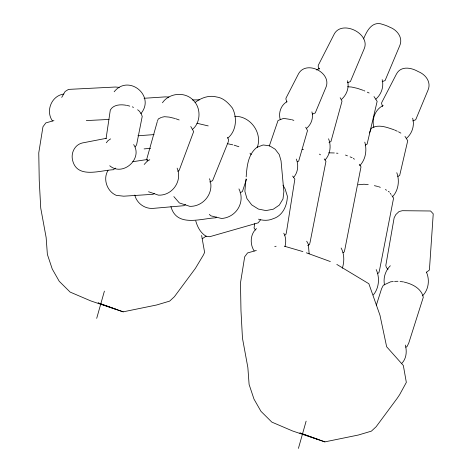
<?xml version="1.0" encoding="UTF-8"?>
<svg xmlns="http://www.w3.org/2000/svg" width="472" height="472" viewBox="0 0 472 472"><rect width="100%" height="100%" fill="white"/><g stroke="black" fill="none" stroke-linecap="round" stroke-linejoin="round"><path stroke-width="0.71" d="M245.983 178.994L244.874 191.349L246.968 198.659L251.706 204.877L258.379 209.066L265.96 210.583L273.3 209.196L279.282 205.119L282.993 198.966L283.873 191.685L281.046 160.84L279.253 154.574L275.194 149.246L269.512 145.76L263.105 144.975L256.91 147.335C248.018 154.385 246.933 166.286 246.177 176.817M106.047 138.744L110.306 110.035C113.475 104.448 120.974 104.253 126.585 105.35M254.727 223.675L254.042 228.005L255.535 230.029M285.07 246.396C286.191 242.16 285.967 237.05 283.784 233.192M342.318 268.202C344.466 261.795 344.407 253.983 341.126 248.006M157.335 121.457L146.727 159.223L147.642 160.928M96.695 318.364L104.4 291.118M298.416 448.4L306.121 421.154M376.278 305.402L381.571 288.722L383.323 285.224L390.604 281.825L393.259 281.518M246.514 179.136L242.407 191.585L240.118 192.718M269.247 146.208L278.037 120.507L283.566 118.383L291.124 119.546M257.269 147.423C262.68 132.803 250.278 115.858 234.702 116.295M369.405 132.962L371.322 128.26C378.491 123.847 386.987 127.405 394.191 129.824M157.53 120.755L158.321 118.938L161.524 117.321M363.523 38.975C366.484 31.931 371.069 22.072 380.42 23.742C383.677 24.691 386.946 25.665 389.949 27.27C397.318 30.072 403.265 37.831 399.701 45.796L385.087 80.541L382.161 81.68M61.726 97.385L65.13 91.485L68.511 89.391L115.439 87.025L119.221 87.355M108.035 170.427C102.66 178.935 107.026 191.479 116.265 195.355L123.717 196.193L153.058 194.299L154.291 193.526M373.358 294.935C379.158 287.979 379.907 277.577 376.196 269.589M135.216 146.886L136.603 144.845L142.22 116.407L141.24 113.793L139.275 111.103L137.635 109.746M293.442 177.566C298.003 172.681 298.847 165.082 296.268 159.058M325.084 159.978C330.317 154.397 331.415 145.742 328.571 138.786M359.782 165.666C365.694 159.459 367.116 150.161 364.785 142.131M392.427 196.877C398.421 190.523 399.813 180.735 396.793 172.705M401.938 363.204C406.516 358.478 407.023 351.15 405.318 345.073M162.445 102.778C169.135 92.836 185.118 91.367 193.308 100.306C201.237 107.946 200.901 122.614 192.275 129.57M106.324 142.78L107.935 140.703L110.59 138.886M260.485 219.893L258.208 222.825L209.721 236.714L206.565 236.46C200.659 233.315 197.526 227.103 195.744 220.908M390.309 265.76C385.347 270.775 383.004 277.996 384.544 284.935M422.552 295.796C428.735 289.649 429.88 279.861 426.411 272.049M114.159 91.78C128.579 73.673 155.772 95.981 140.851 113.663M306.847 128.118C311.414 124.16 313.579 117.734 311.921 111.876M341.628 99.262C346.832 94.73 349.374 87.42 347.528 80.706M375.889 99.108C381.341 94.347 384.066 86.689 382.167 79.62M406.516 138.331C412.186 133.428 414.77 125.434 412.652 118.195M144.172 164.462L147.323 161.094L149.777 159.731M256.502 228.595C250.125 233.982 249.753 244.29 254.178 250.968M426.322 272.433L429.414 270.002L433.237 213.84L430.588 210.99L402.362 210.701L399.064 211.527L395.807 214.618L394.144 217.816L385.807 265.5L386.373 267.535L388.019 269.365M115.487 168.109L113.363 169.737C100.353 170.233 76.889 179.26 72.552 160.096C70.8 152.91 74.729 144.792 82.211 142.986L106.265 138.331M195.072 102.53C200.924 97.887 209.09 94.931 216.518 96.966C223.392 97.828 228.271 102.925 232.401 108.058C237.375 117.658 236.472 130.868 227.852 138.089M202.217 238.761L206.199 236.094M284.716 235.174L285.914 234.383L286.41 232.478L294.858 179.1L292.616 176.062M185.555 204.647L183.791 205.709L153.506 208.347C145.022 209.214 136.721 203.379 134.797 195.036M316.635 69.992L319.621 68.222M287.011 101.692C280.834 105.097 278.22 113.085 280.279 119.693M383.211 105.468C375.311 109.309 371.452 119.15 373.912 127.475M342.973 252.679L344.2 251.954L344.955 248.95L361.015 166.781L359.275 164.244M377.635 273.477L378.863 272.751L379.606 269.819L393.583 198.093L391.843 195.555M216.713 217.102L215.498 217.822C200.275 218.654 176.599 227.475 170.935 206.577M307.679 245.558L309.52 244.478L310.151 241.959L325.957 161.4L324.223 158.863M397.784 176.469L399.672 175.454L407.737 140.697L404.982 136.373M365.216 145.146L367.104 144.137L377.146 101.338L374.001 96.559M329.002 142.532L330.949 141.541L341.592 102.796L342.017 101.085L340.164 97.716M297.372 161.754L298.682 161.1L307.514 130.573L305.703 127.21M405.826 347.197L406.994 346.619L408.74 343.12L423.296 297.26C421.413 288.463 412.28 283.955 404.25 282.114M177.802 171.242L178.941 170.734L179.661 169.076L193.662 131.564L190.776 126.508M209.633 181.962L212.583 180.688L228.147 142.166L228.69 139.96L227.445 137.322M312.317 114.106L315.237 112.967L325.863 87.526C332.288 72.871 306.487 59.814 298.593 73.656L286.02 98.111L285.896 99.02L286.858 102.005M412.788 120.903L415.702 119.764L428.01 90.134C431.538 82.152 425.579 74.393 418.21 71.585C411.372 67.584 400.887 65.549 396.433 74.075L381.748 102.495L381.606 103.551L382.568 106.53M347.451 82.718L350.377 81.585L364.136 48.923C370.844 33.837 342.412 19.653 334.371 33.783L318.299 65.272L318.163 66.269L319.137 69.254M63.809 94.046C51.472 95.692 45.401 111.044 52.451 120.932M53.932 120.625L45.849 122.891L42.964 126.738L38.763 152.863L39.247 180.581L40.739 208.117L46.138 237.51L47.377 254.402L52.256 269.04L59.236 281.282L70.104 292.068L90.842 300.935L123.168 311.839L156.61 304.995L169.649 301.112L174.41 296.705L195.408 268.356L203.473 254.886L204.612 252.355L201.621 235.463M256.331 250.473L247.57 252.927L244.685 256.774L240.484 282.899L240.974 310.617L242.46 338.153L247.859 367.546L249.104 384.438L253.977 399.076L260.957 411.318L271.825 422.104L292.563 430.971L324.889 441.875L358.331 435.031L371.375 431.148L376.131 426.741L397.129 398.392L399.631 394.686L406.333 382.391L403.342 365.499L386.645 346.755L379.989 315.296L368.856 283.731L336.819 264.426M274.757 246.537L276.114 246.237M162.114 117.198L164.474 116.696L169.247 117.115L175.118 118.519M132.732 161.719L145.695 159.748L147.825 159.902M394.586 281.371L397.973 281.294M144.102 148.91L150.668 148.273M328.713 152.816L334.312 152.963M358.242 184.77L363.989 184.233L368.231 184.623M192.452 99.946L199.544 99.822M137.954 135.765L154.055 134.603M144.072 98.282L165.253 96.884L168.929 97.043M86.311 120.584L109.044 119.44M347.663 86.742L351.628 87.043L357.463 88.364L362.927 90.229M196.936 123.251L208.205 125.912M302.163 149.423L303.478 149.541M336.489 153.158L337.946 153.288M400.067 281.524L403.554 281.902M227.25 143.641L232.761 144.821M374.39 185.661L377.718 186.44M258.485 219.179C263.299 220.725 268.556 220.807 273.223 218.689C282.734 215.733 287.236 205.574 287.371 196.216L285.141 189.03L282.976 185.166M234.118 145.181L238.873 146.727M127.228 105.427L129.77 106.135M284.309 246.183L302.894 251.6M291.779 119.693L293.849 120.401M123.168 311.839L98.111 302.912L117.15 309.697M324.889 441.875L299.832 432.948L318.871 439.733M175.79 118.761L179.165 119.965M148.538 191.744L158.368 195.137C172.286 195.862 182.664 180.929 177.13 168.132M306.328 252.803L330.37 261.565M345.463 155.058L347.451 155.837M350.1 156.881L352.088 157.666M378.385 186.599L380.32 187.36M363.611 90.465L364.838 91.031M367.293 92.17L369.139 93.019M394.804 130.107L397.265 131.24M398.492 131.806L400.881 133.128M132.313 106.843L133.523 107.415M353.274 158.427L354.454 159.188M385.412 189.508L386.562 190.245M388.291 191.361L389.441 192.104M319.402 154.114L320.506 154.822M109.734 165.755C122.726 176.959 143.187 158.728 133.653 144.579M209.326 214.376L210.825 215.822L221.533 218.477C236.165 217.515 245.605 202.234 238.944 188.912M249.971 153.205L251.251 154.68M173.855 196.588L179.319 202.919L189.803 206.341C203.916 206.801 214.961 191.986 209.474 178.729M390.261 193.284L391.082 194.458M306.694 241.204L308.34 244.248L309.148 253.83"/></g></svg>
